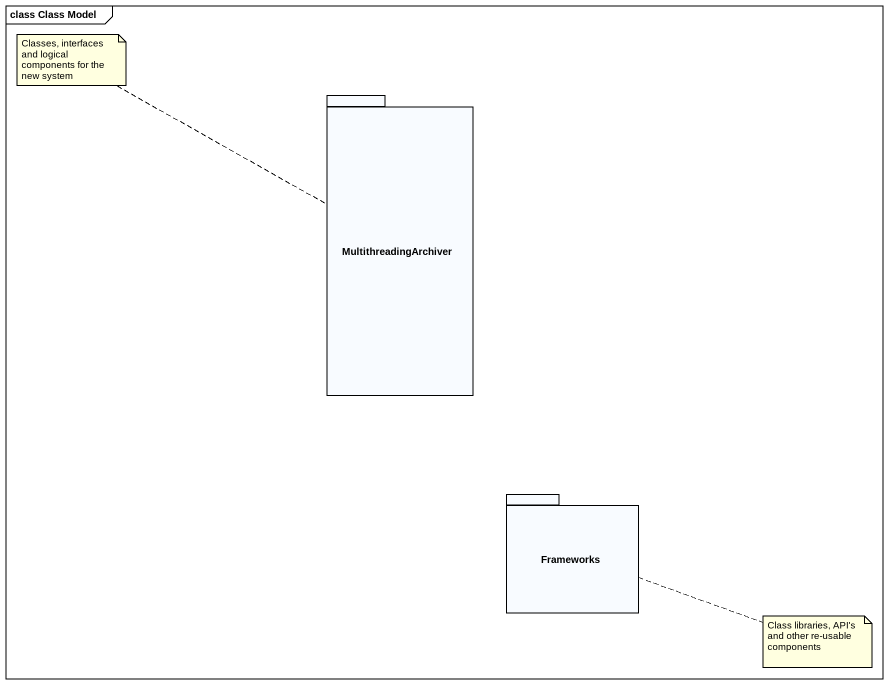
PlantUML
@startuml
mainframe class Class Model
package MultithreadingArchiver {
}
package Frameworks {
}
note left of MultithreadingArchiver : Classes, interfaces and logical components for the new system
note right of Frameworks : Class libraries, API's and other re-usable components
@enduml
